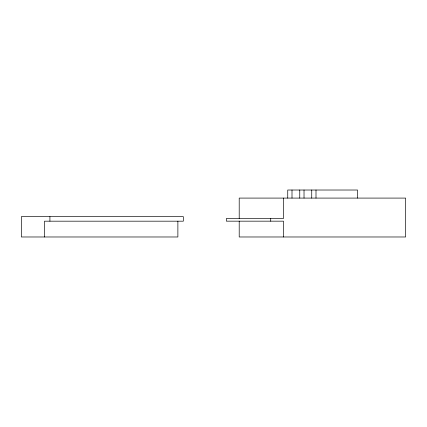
<?xml version="1.0" encoding="UTF-8"?>
<svg xmlns="http://www.w3.org/2000/svg" width="427" height="427" viewBox="0 0 427 427"><rect width="100%" height="100%" fill="white"/><g stroke="black" fill="none" stroke-linecap="round" stroke-linejoin="round"><path stroke-width="0.64" d="M357.522 198.085L357.522 190.02L287.739 190.02L287.739 198.085M316.001 190.02L316.001 198.085M311.737 190.02L311.737 198.085M304.024 190.02L304.024 198.085M299.759 190.02L299.759 198.085M292.004 190.02L292.004 198.085M283.523 198.085L283.523 218.475L226.395 218.475L226.395 221.165L283.523 221.165L283.523 236.98M270.718 218.475L270.718 221.165M239.205 218.475L239.205 198.085L405.65 198.085L405.65 236.98L239.205 236.98L239.205 221.165M177.878 221.181L177.878 236.98L21.35 236.98L21.35 216.628L183.322 216.628L183.322 221.181L44.477 221.181L44.477 236.98M49.922 216.628L49.922 221.181"/></g></svg>
